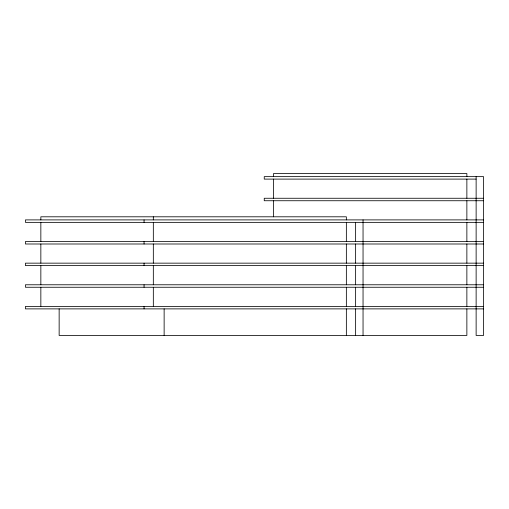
<?xml version="1.0" encoding="UTF-8"?>
<svg xmlns="http://www.w3.org/2000/svg" width="509" height="509" viewBox="0 0 509 509"><rect width="100%" height="100%" fill="white"/><g stroke="black" fill="none" stroke-linecap="round" stroke-linejoin="round"><path stroke-width="0.76" d="M476.131 179.104L264.247 179.104L264.247 176.636L483.55 176.636L483.55 335.456L476.131 335.456L476.131 176.636M483.55 198.262L264.247 198.262L264.247 200.737L483.55 200.737M483.55 219.894L25.45 219.894L25.45 222.363L483.55 222.363M483.55 241.52L25.45 241.52L25.45 243.996L483.55 243.996M483.55 263.153L25.45 263.153L25.45 265.622L483.55 265.622M483.55 284.779L25.45 284.779L25.45 287.254L483.55 287.254M483.55 306.412L25.45 306.412L25.45 308.88L483.55 308.88M466.868 176.636L466.868 173.544L273.518 173.544L273.518 176.636M466.868 179.104L466.868 198.262M466.868 200.737L466.868 219.894M466.868 222.363L466.868 241.52M466.868 243.996L466.868 263.153M466.868 265.622L466.868 284.779M466.868 287.254L466.868 306.412M466.868 308.88L466.868 335.456L59.146 335.456L59.146 308.88M363.044 219.894L363.044 335.456M355.626 222.363L355.626 241.52M355.626 243.996L355.626 263.153M355.626 265.622L355.626 284.779M355.626 287.254L355.626 306.412M355.626 308.88L355.626 335.456M346.355 219.894L346.355 216.802L40.847 216.802L40.847 219.894M346.355 222.363L346.355 241.52M346.355 243.996L346.355 263.153M346.355 265.622L346.355 284.779M346.355 287.254L346.355 306.412M346.355 308.88L346.355 335.456M273.518 179.104L273.518 198.262M273.518 200.737L273.518 216.802M164.133 308.88L164.133 335.456M153.33 216.802L153.33 219.894M153.33 222.363L153.33 241.52M153.33 243.996L153.33 263.153M153.33 265.622L153.33 284.779M153.33 287.254L153.33 306.412M144.06 219.894L144.06 222.363M144.06 241.52L144.06 243.996M144.06 263.153L144.06 265.622M144.06 284.779L144.06 287.254M144.06 306.412L144.06 308.88M40.847 222.363L40.847 241.52M40.847 243.996L40.847 263.153M40.847 265.622L40.847 284.779M40.847 287.254L40.847 306.412"/></g></svg>
